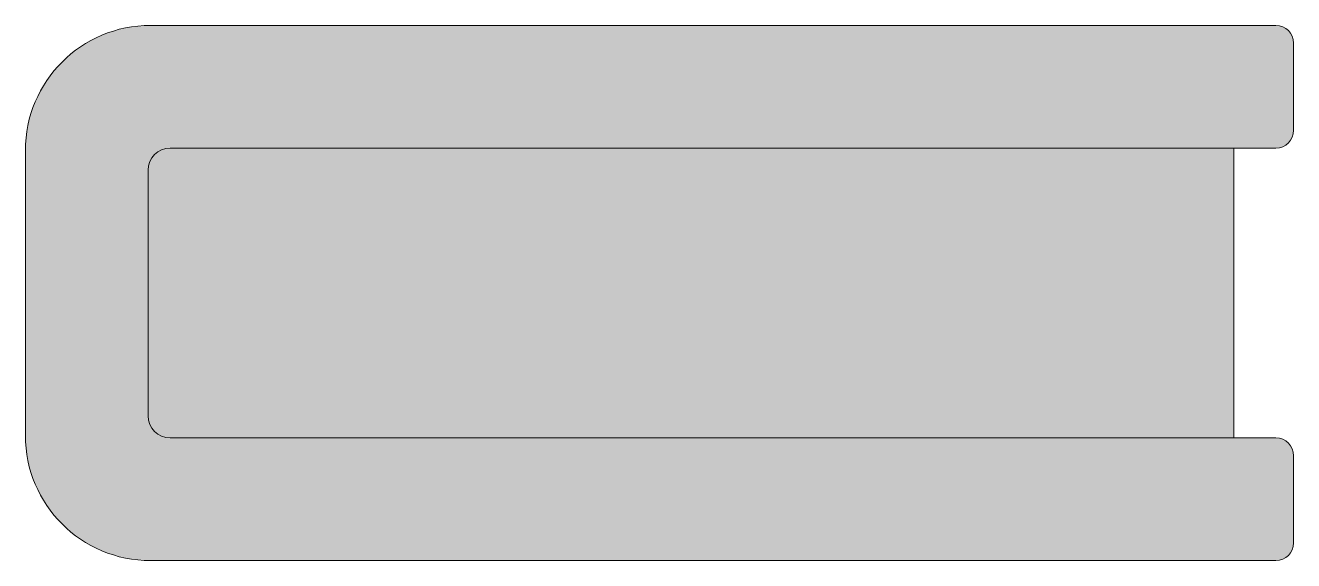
# Model space of a CAD drawing. Header units: inches. Extents: x 0.42 to 3.58, y -2.67 to -1.33.
import ezdxf

# ---------------------------------------------------------------- set-up
doc = ezdxf.new("R2010")
doc.units = ezdxf.units.IN
doc.header["$MEASUREMENT"] = 0
doc.layers.add('Book', color=7, linetype='Continuous', lineweight=0)

msp = doc.modelspace()

# ---------------------------------------------------------------- hatches: boundary and pattern name
at = {"layer": 'Book', "true_color": 0xf4e3cd, "transparency": 33554687}
h = msp.add_hatch(color=254, dxfattribs=at)
h.dxf.hatch_style = 2
edge = h.paths.add_edge_path()
edge.add_spline(control_points=[(3.5369, -1.6396), (3.5615, -1.6396), (3.5814, -1.6196), (3.5814, -1.595), (3.5814, -1.595), (3.5814, -1.3785), (3.5814, -1.3785), (3.5814, -1.3539), (3.5615, -1.334), (3.5369, -1.334), (3.5369, -1.334), (0.7358, -1.334), (0.7358, -1.334), (0.5636, -1.334), (0.4241, -1.4736), (0.4241, -1.6457), (0.4241, -1.6457), (0.4241, -2.3543), (0.4241, -2.3543), (0.4241, -2.5264), (0.5636, -2.666), (0.7358, -2.666), (0.7358, -2.666), (3.5369, -2.666), (3.5369, -2.666), (3.5615, -2.666), (3.5814, -2.6461), (3.5814, -2.6215), (3.5814, -2.6215), (3.5814, -2.405), (3.5814, -2.405), (3.5814, -2.3804), (3.5615, -2.3604), (3.5369, -2.3604), (3.5369, -2.3604), (3.4328, -2.3604), (3.4328, -2.3604), (3.4328, -2.3604), (3.4328, -1.6396), (3.4328, -1.6396), (3.4328, -1.6396), (3.5369, -1.6396), (3.5369, -1.6396)], knot_values=[0, 0, 0, 0, 1, 1, 1, 2, 2, 2, 3, 3, 3, 4, 4, 4, 5, 5, 5, 6, 6, 6, 7, 7, 7, 8, 8, 8, 9, 9, 9, 10, 10, 10, 11, 11, 11, 12, 12, 12, 13, 13, 13, 14, 14, 14, 14], degree=3, periodic=0)
at = {"layer": 'Book', "true_color": 0x003f58, "transparency": 33554687}
h = msp.add_hatch(color=148, dxfattribs=at)
h.dxf.hatch_style = 2
edge = h.paths.add_edge_path()
edge.add_spline(control_points=[(3.5369, -2.666), (3.5369, -2.666), (0.7358, -2.666), (0.7358, -2.666), (0.5636, -2.666), (0.4241, -2.5264), (0.4241, -2.3543), (0.4241, -2.3543), (0.4241, -1.6457), (0.4241, -1.6457), (0.4241, -1.4736), (0.5636, -1.334), (0.7358, -1.334), (0.7358, -1.334), (3.5369, -1.334), (3.5369, -1.334), (3.5615, -1.334), (3.5814, -1.3539), (3.5814, -1.3785), (3.5814, -1.3785), (3.5814, -1.595), (3.5814, -1.595), (3.5814, -1.6196), (3.5615, -1.6396), (3.5369, -1.6396), (3.5369, -1.6396), (0.7846, -1.6396), (0.7846, -1.6396), (0.7542, -1.6396), (0.7296, -1.6642), (0.7296, -1.6945), (0.7296, -1.6945), (0.7296, -2.3055), (0.7296, -2.3055), (0.7296, -2.3358), (0.7542, -2.3604), (0.7846, -2.3604), (0.7846, -2.3604), (3.5369, -2.3604), (3.5369, -2.3604), (3.5615, -2.3604), (3.5814, -2.3804), (3.5814, -2.405), (3.5814, -2.405), (3.5814, -2.6215), (3.5814, -2.6215), (3.5814, -2.6461), (3.5615, -2.666), (3.5369, -2.666)], knot_values=[0, 0, 0, 0, 1, 1, 1, 2, 2, 2, 3, 3, 3, 4, 4, 4, 5, 5, 5, 6, 6, 6, 7, 7, 7, 8, 8, 8, 9, 9, 9, 10, 10, 10, 11, 11, 11, 12, 12, 12, 13, 13, 13, 14, 14, 14, 15, 15, 15, 16, 16, 16, 16], degree=3, periodic=0)

# ---------------------------------------------------------------- linework, layer by layer
at = {"layer": 'Book'}
for points, knots in [([(3.5369, -1.6396), (3.5615, -1.6396), (3.5814, -1.6196), (3.5814, -1.595), (3.5814, -1.595), (3.5814, -1.3785), (3.5814, -1.3785), (3.5814, -1.3539), (3.5615, -1.334), (3.5369, -1.334), (3.5369, -1.334), (0.7358, -1.334), (0.7358, -1.334), (0.5636, -1.334), (0.4241, -1.4736), (0.4241, -1.6457), (0.4241, -1.6457), (0.4241, -2.3543), (0.4241, -2.3543), (0.4241, -2.5264), (0.5636, -2.666), (0.7358, -2.666), (0.7358, -2.666), (3.5369, -2.666), (3.5369, -2.666), (3.5615, -2.666), (3.5814, -2.6461), (3.5814, -2.6215), (3.5814, -2.6215), (3.5814, -2.405), (3.5814, -2.405), (3.5814, -2.3804), (3.5615, -2.3604), (3.5369, -2.3604), (3.5369, -2.3604), (3.4328, -2.3604), (3.4328, -2.3604), (3.4328, -2.3604), (3.4328, -1.6396), (3.4328, -1.6396), (3.4328, -1.6396), (3.5369, -1.6396), (3.5369, -1.6396)], [0, 0, 0, 0, 1, 1, 1, 2, 2, 2, 3, 3, 3, 4, 4, 4, 5, 5, 5, 6, 6, 6, 7, 7, 7, 8, 8, 8, 9, 9, 9, 10, 10, 10, 11, 11, 11, 12, 12, 12, 13, 13, 13, 14, 14, 14, 14]), ([(3.5369, -2.666), (3.5369, -2.666), (0.7358, -2.666), (0.7358, -2.666), (0.5636, -2.666), (0.4241, -2.5264), (0.4241, -2.3543), (0.4241, -2.3543), (0.4241, -1.6457), (0.4241, -1.6457), (0.4241, -1.4736), (0.5636, -1.334), (0.7358, -1.334), (0.7358, -1.334), (3.5369, -1.334), (3.5369, -1.334), (3.5615, -1.334), (3.5814, -1.3539), (3.5814, -1.3785), (3.5814, -1.3785), (3.5814, -1.595), (3.5814, -1.595), (3.5814, -1.6196), (3.5615, -1.6396), (3.5369, -1.6396), (3.5369, -1.6396), (0.7846, -1.6396), (0.7846, -1.6396), (0.7542, -1.6396), (0.7296, -1.6642), (0.7296, -1.6945), (0.7296, -1.6945), (0.7296, -2.3055), (0.7296, -2.3055), (0.7296, -2.3358), (0.7542, -2.3604), (0.7846, -2.3604), (0.7846, -2.3604), (3.5369, -2.3604), (3.5369, -2.3604), (3.5615, -2.3604), (3.5814, -2.3804), (3.5814, -2.405), (3.5814, -2.405), (3.5814, -2.6215), (3.5814, -2.6215), (3.5814, -2.6461), (3.5615, -2.666), (3.5369, -2.666)], [0, 0, 0, 0, 1, 1, 1, 2, 2, 2, 3, 3, 3, 4, 4, 4, 5, 5, 5, 6, 6, 6, 7, 7, 7, 8, 8, 8, 9, 9, 9, 10, 10, 10, 11, 11, 11, 12, 12, 12, 13, 13, 13, 14, 14, 14, 15, 15, 15, 16, 16, 16, 16])]:
    msp.add_open_spline(points, degree=3, knots=knots, dxfattribs=at)

doc.saveas('drawing.dxf')
